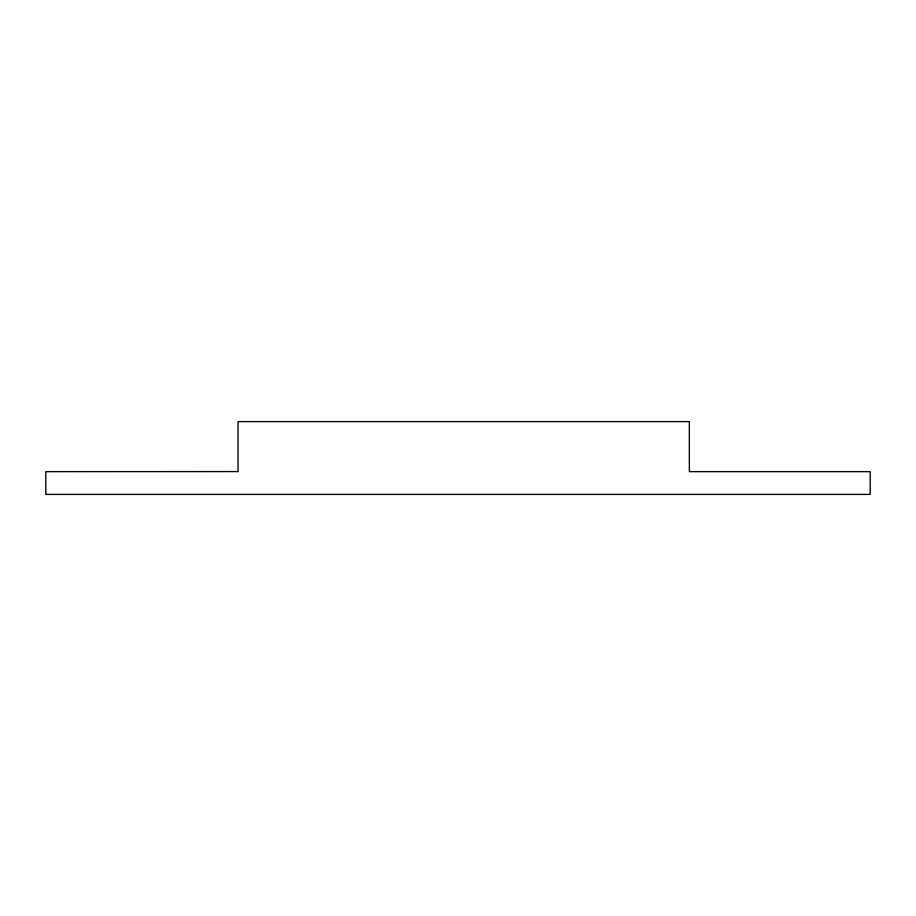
<?xml version="1.0" encoding="UTF-8"?>
<svg xmlns="http://www.w3.org/2000/svg" width="916" height="916" viewBox="0 0 916 916"><rect width="100%" height="100%" fill="white"/><g stroke="black" fill="none" stroke-linecap="round" stroke-linejoin="round"><path stroke-width="1.37" d="M238.023 471.58L45.8 471.648L45.8 494.4L870.2 494.4L870.2 471.648L689.347 471.648L689.347 421.6L238.023 421.6L238.023 471.58"/></g></svg>
